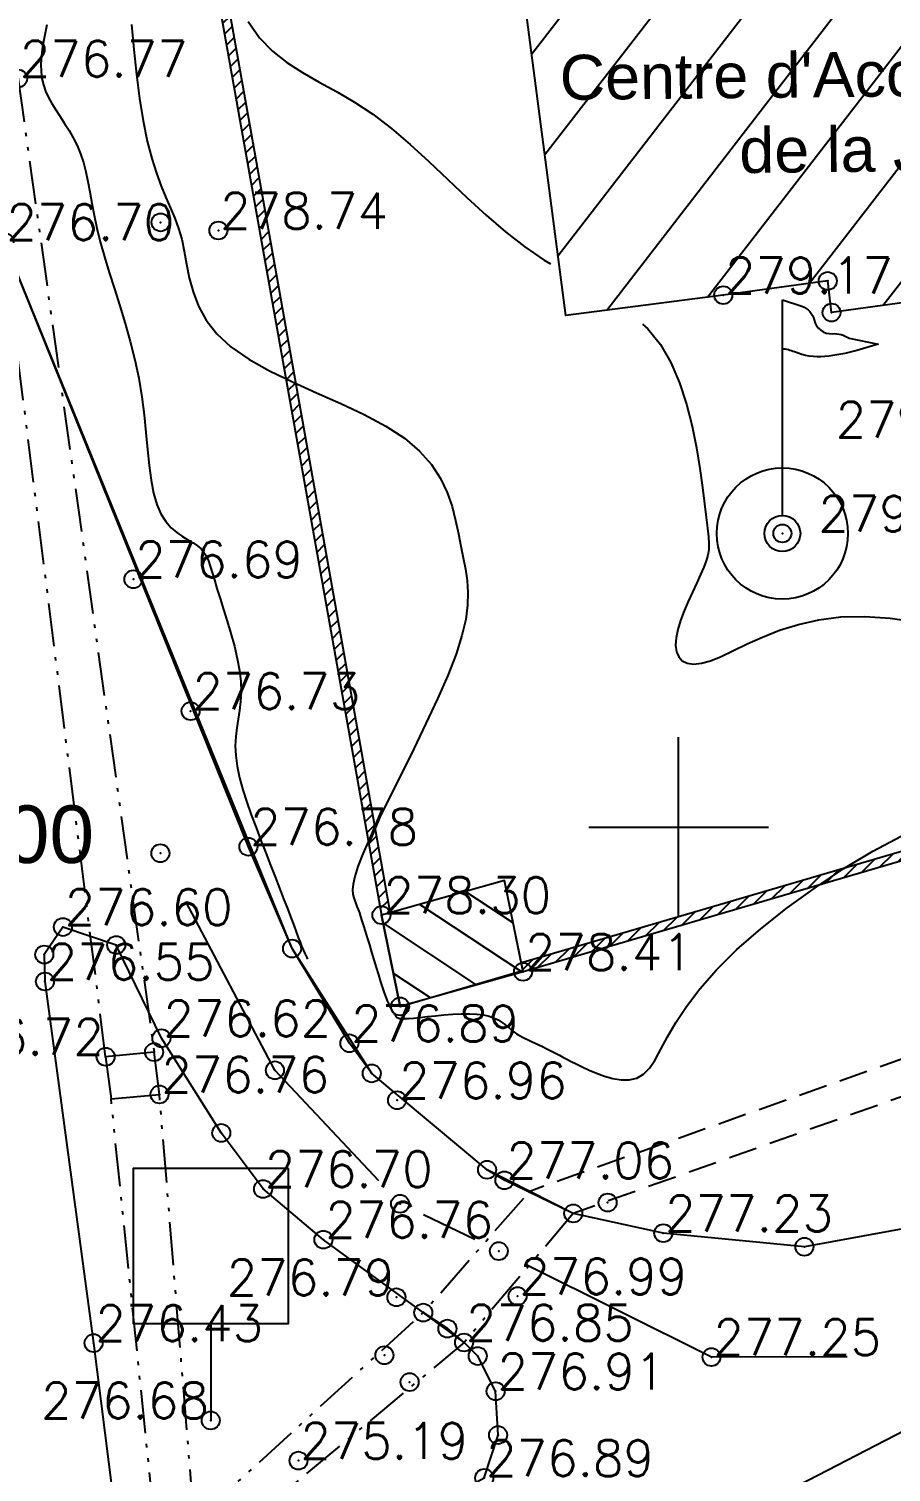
# Model space of a CAD drawing. Header units: millimetres. Extents: x 524954 to 526204, y 9523489 to 9524010.
# Drawn here: x 525581.94 to 525605.91, y 9523782.06 to 9523822.19 of the extents above; entities that cross this region are included whole.
import ezdxf
from ezdxf.enums import TextEntityAlignment as Align

# ---------------------------------------------------------------- set-up
doc = ezdxf.new("R2010")
doc.units = ezdxf.units.MM
doc.header["$PDMODE"] = 32
doc.header["$PDSIZE"] = 0.5
for name, pattern in [('ACAD_ISO12W100', [21, 12, -3, 0, -3, 0, -3]), ('AXES2', [28.575, 19.05, -3.175, 3.175, -3.175]), ('CACHE2', [4.7625, 3.175, -1.5875])]:
    doc.linetypes.add(name, pattern=pattern)
for name, color, linetype in [('Annotation', 7, 'Continuous'), ('Axe_Route_Existante', 1, 'AXES2'), ('Bati', 6, 'Continuous'), ('Bati_H', 1, 'Continuous'), ('Bord_Route_Existante', 6, 'Continuous'), ('Caniveau', 5, 'CACHE2'), ('Carroyage', 7, 'Continuous'), ('Cloture', 7, 'Continuous'), ('CN_01_00', 3, 'Continuous'), ('CN_02_00', 4, 'Continuous'), ('Murs', 1, 'Continuous'), ('Signalisation', 7, 'Continuous'), ('TopoAlt', 3, 'Continuous'), ('TOPOJIS', 7, 'Continuous'), ('Toponomie', 7, 'CACHE2')]:
    doc.layers.add(name, color=color, linetype=linetype)
doc.layers.add('Bord_Route_Existante_POLY3D', color=6, linetype='Continuous', plot=False)
doc.styles.add('Simplex 1.0', font='Simplex.shx', dxfattribs={"width": 0.99, "height": 1})
doc.styles.get("Standard").update_dxf_attribs({"font": 'arial.ttf'})
pattern_1 = [(45, (0, 0), (-0.1767766952966, 0.1767766952966), [])]

# ---------------------------------------------------------------- blocks, each defined once
blk = doc.blocks.new('TCPOINT M')
at = {"color": 0}
blk.add_point((0, 0), dxfattribs=at)
at = {"layer": 'TopoAlt', "style": 'Simplex 1.0', "width": 0.99}
blk.add_attdef('ALT', (0.15, 0.15), '', height=1, dxfattribs=at)
blk = doc.blocks.new('r036')
at = {"color": 0}
blk.add_lwpolyline([(0, 0.25), (0, 3.25)], dxfattribs=at)
blk.add_lwpolyline([(0, 3.25), (0.27256, 3.157821, -0.264914), (0.44166, 2.967624, 0.375592), (0.695309, 2.777427, -0.172366), (0.927821, 2.714028), (1.329433, 2.629496), (1.033508, 2.544964, -0.045061), (0.589622, 2.460431, -0.124122), (0.166873, 2.523831, 0.074022), (0, 2.566097, 0.776083)], format="xyb", dxfattribs=at)
blk.add_circle((0, 0), 0.25, dxfattribs=at)

msp = doc.modelspace()

# ---------------------------------------------------------------- hatches: boundary and pattern name
at = {"layer": 'Bati_H'}
h = msp.add_hatch(dxfattribs=at)
h.set_pattern_fill('_U', color=256, scale=2, angle=-127.6648, style=0, pattern_type=0)
h.set_pattern_definition([(232.33518954, (0, 0), (1.5831979346, -1.222081953), [])])
h.paths.add_polyline_path([(525613.828, 9523806.487), (525610.574, 9523806.068), (525609.917, 9523810.9), (525609.081, 9523810.777), (525608.585, 9523813.909), (525608.139, 9523814.578), (525607.292, 9523814.721), (525604.249, 9523814.304), (525604.145, 9523815.183), (525601.239, 9523814.789), (525596.868, 9523814.226), (525595.553, 9523824.308), (525617.594, 9523827.288), (525620.151, 9523807.42), (525613.813, 9523806.604)])
h = msp.add_hatch(dxfattribs=at)
h.set_pattern_fill('_USER', color=256, angle=146.5329, style=0, pattern_type=0)
h.set_pattern_definition([(146.532942213, (0, 0), (-0.55145745139, -0.83420302044), [])])
h.paths.add_polyline_path([(525595.669, 9523796.01), (525595.159, 9523798.513), (525591.74, 9523797.552), (525592.258, 9523795.013)])
at = {"layer": 'Murs'}
h = msp.add_hatch(dxfattribs=at)
h.set_pattern_fill('_U', color=256, scale=0.25, angle=45, style=0, pattern_type=0)
h.set_pattern_definition(pattern_1)
h.paths.add_polyline_path([(525584.966, 9523835.576), (525591.74, 9523797.552), (525591.986, 9523797.595), (525585.213, 9523835.62)])
h = msp.add_hatch(dxfattribs=at)
h.set_pattern_fill('_U', color=256, scale=0.25, angle=45, style=0, pattern_type=0)
h.set_pattern_definition(pattern_1)
h.paths.add_polyline_path([(525629.396, 9523805.867), (525595.677, 9523795.975), (525595.606, 9523796.214), (525629.325, 9523806.107)])

# ---------------------------------------------------------------- linework, layer by layer
at = {"layer": 'Axe_Route_Existante', "ltscale": 0.5, "flags": 128}
for points in [[(525586.699, 9523773.004), (525594.438, 9523777.106), (525618.223, 9523789.407), (525625.013, 9523793.73), (525631.595, 9523797.596), (525637.632, 9523800.898), (525652.791, 9523807.42), (525669.106, 9523811.823), (525685.979, 9523814.884), (525693.088, 9523815.654), (525707.454, 9523816.694), (525717.039, 9523816.84), (525725.297, 9523816.644), (525729.698, 9523816.378), (525741.406, 9523815.177), (525741.84, 9523815.117), (525749.699, 9523813.877), (525775.145, 9523809.302), (525803.422, 9523804.201), (525817.048, 9523801.682), (525827.851, 9523799.771), (525839.056, 9523798.429), (525854.65, 9523797.376), (525870.172, 9523796.814), (525884.208, 9523797.02), (525899.003, 9523797.789), (525917.125, 9523799.773), (525932.341, 9523803.156), (525937.747, 9523804.809), (525941.803, 9523806.256), (525947.141, 9523808.768), (525964.848, 9523819.198), (525980.541, 9523832.453), (525991.817, 9523846.401), (526001.896, 9523863.645), (526032.968, 9523917.472), (526051.53, 9523951.634), (526076.259, 9523995.188)], [(525618.223, 9523789.407), (525607.147, 9523785.266), (525600.913, 9523785.263), (525595.002, 9523788.209), (525592.259, 9523789.525), (525588.777, 9523793.236), (525585.594, 9523799.271)]]:
    msp.add_lwpolyline(points, dxfattribs=at)
at = {"layer": 'Bati', "flags": 128}
for points in [[(525613.828, 9523806.487), (525610.574, 9523806.068), (525609.917, 9523810.9), (525609.081, 9523810.777), (525608.585, 9523813.909), (525608.139, 9523814.578), (525607.292, 9523814.721), (525604.249, 9523814.304), (525604.145, 9523815.183), (525601.239, 9523814.789), (525596.868, 9523814.226), (525595.553, 9523824.308), (525617.594, 9523827.288), (525620.151, 9523807.42), (525613.813, 9523806.604)], [(525595.669, 9523796.01), (525595.159, 9523798.513), (525591.74, 9523797.552), (525592.258, 9523795.013), (525592.258, 9523795.013)]]:
    msp.add_lwpolyline(points, close=True, dxfattribs=at)
at = {"layer": 'Bati'}
msp.add_circle((525602.883, 9523808.163), 1.823, dxfattribs=at)
at = {"layer": 'Bord_Route_Existante', "flags": 128}
for points in [[(525615.783, 9523793.199), (525610.281, 9523790.266), (525607.501, 9523789.057), (525603.495, 9523788.331), (525599.574, 9523788.708), (525597.071, 9523789.257), (525594.676, 9523790.471), (525591.471, 9523793.151), (525589.256, 9523796.622), (525581.264, 9523816.267)], [(525594.598, 9523781.903), (525594.981, 9523783.095), (525594.914, 9523784.312), (525594.415, 9523785.292), (525594.037, 9523785.668), (525592.903, 9523786.498), (525590.128, 9523788.527), (525588.449, 9523789.936), (525587.288, 9523791.494), (525585.625, 9523794.129), (525584.367, 9523796.72), (525582.885, 9523797.22), (525582.369, 9523796.455), (525582.387, 9523795.705), (525583.737, 9523785.652), (525584.777, 9523777.437), (525585.597, 9523777.001), (525586.96, 9523777.722), (525594.598, 9523781.903)]]:
    msp.add_lwpolyline(points, dxfattribs=at)
at = {"layer": 'Bord_Route_Existante_POLY3D'}
for points in [[(525650.839, 9523810.636, 281.49), (525634.961, 9523803.434, 280.12), (525623.144, 9523797.148, 279.11), (525615.783, 9523793.199, 278.54), (525610.281, 9523790.266, 278.11), (525607.501, 9523789.057, 277.86), (525603.495, 9523788.331, 277.53), (525599.574, 9523788.708, 277.23), (525597.071, 9523789.257, 277.12), (525595.159, 9523790.177, 277.06), (525594.676, 9523790.471, 277.04), (525591.471, 9523793.151, 276.93), (525590.849, 9523793.987, 276.89), (525589.256, 9523796.622, 276.85), (525588.04, 9523799.453, 276.78), (525581.264, 9523816.267, 276.7), (525578.772, 9523823.335, 276.76), (525578.247, 9523826.485, 276.76), (525577.648, 9523834.885, 276.88), (525575.428, 9523852.17, 277.12), (525573.071, 9523869.661, 277.31)], [(525594.598, 9523781.903, 276.89), (525594.981, 9523783.095, 276.93), (525594.914, 9523784.312, 276.91), (525594.415, 9523785.292, 276.86), (525594.037, 9523785.668, 276.85), (525593.573, 9523786.053, 276.83), (525592.903, 9523786.498, 276.78), (525590.128, 9523788.527, 276.76), (525588.449, 9523789.936, 276.7), (525587.288, 9523791.494, 276.66), (525585.625, 9523794.129, 276.62), (525584.367, 9523796.72, 276.63), (525582.885, 9523797.22, 276.6), (525582.369, 9523796.455, 276.55), (525582.387, 9523795.705, 276.55), (525583.737, 9523785.652, 276.43), (525584.777, 9523777.437, 276.36), (525585.597, 9523777.001, 276.39), (525585.636, 9523777.023, 276.4), (525586.96, 9523777.722, 276.44), (525594.598, 9523781.903, 0)]]:
    msp.add_polyline3d(points, dxfattribs=at)
at = {"layer": 'Caniveau', "color": 4, "linetype": 'ACAD_ISO12W100', "ltscale": 0.1, "flags": 128}
for points in [[(525584.074, 9523793.614), (525580.683, 9523820.669)], [(525581.641, 9523820.795), (525585.421, 9523793.743)], [(525585.417, 9523780.86), (525584.224, 9523792.447)], [(525586.65, 9523780.793), (525592.903, 9523786.498), (525592.903, 9523786.498), (525595.86, 9523789.871)], [(525597.071, 9523789.257), (525594.037, 9523785.668), (525594.037, 9523785.668), (525586.797, 9523779.641)]]:
    msp.add_lwpolyline(points, dxfattribs=at)
at = {"layer": 'Caniveau', "ltscale": 0.25, "elevation": 307.27, "flags": 128}
for points in [[(525623.998, 9523800.726), (525621.776, 9523799.602), (525614.219, 9523796.396), (525595.86, 9523789.871)], [(525624.386, 9523799.571), (525622.107, 9523798.757), (525614.687, 9523795.518), (525597.071, 9523789.257)]]:
    msp.add_lwpolyline(points, dxfattribs=at)
at = {"layer": 'Caniveau', "linetype": 'ByBlock', "flags": 128}
msp.add_lwpolyline([(525585.57, 9523792.565), (525585.421, 9523793.743), (525584.074, 9523793.614), (525584.224, 9523792.447), (525585.57, 9523792.565)], dxfattribs=at)
at = {"layer": 'Caniveau', "color": 4, "linetype": 'ACAD_ISO12W100', "ltscale": 0.1, "elevation": 276.6, "flags": 128}
msp.add_lwpolyline([(525586.518, 9523780.944), (525585.57, 9523792.565)], dxfattribs=at)
at = {"layer": 'Carroyage'}
for p, q in [((525600, 9523797.5), (525600, 9523802.5)), ((525597.5, 9523800), (525602.5, 9523800))]:
    msp.add_line(p, q, dxfattribs=at)
at = {"layer": 'Cloture', "elevation": 279.26, "flags": 128}
for points in [[(525584.966, 9523835.576), (525591.74, 9523797.552)], [(525585.213, 9523835.62), (525591.986, 9523797.595)]]:
    msp.add_lwpolyline(points, dxfattribs=at)
at = {"layer": 'Cloture', "flags": 128}
for points in [[(525629.325, 9523806.107), (525595.606, 9523796.214)], [(525629.396, 9523805.867), (525595.677, 9523795.975), (525595.677, 9523795.975)], [(525595.159, 9523798.513), (525591.74, 9523797.552)], [(525595.677, 9523795.975), (525595.159, 9523798.513)], [(525592.258, 9523795.013), (525591.74, 9523797.552)], [(525595.677, 9523795.975), (525592.258, 9523795.013)]]:
    msp.add_lwpolyline(points, dxfattribs=at)
at = {"layer": 'CN_01_00', "flags": 128}
for points, elevation in [([(525582.435, 9523822.302), (525582.37, 9523821.983), (525582.32, 9523821.697), (525582.289, 9523821.441), (525582.276, 9523821.212), (525582.281, 9523821.004), (525582.304, 9523820.813), (525582.346, 9523820.633), (525582.406, 9523820.46), (525582.484, 9523820.289), (525582.58, 9523820.116), (525582.69, 9523819.938), (525582.809, 9523819.756), (525582.932, 9523819.566), (525583.056, 9523819.369), (525583.174, 9523819.163), (525583.283, 9523818.947), (525583.378, 9523818.719), (525583.456, 9523818.478), (525583.521, 9523818.222), (525583.577, 9523817.949), (525583.631, 9523817.658), (525583.687, 9523817.347), (525583.751, 9523817.013), (525583.828, 9523816.655), (525583.923, 9523816.27), (525584.039, 9523815.858), (525584.173, 9523815.422), (525584.318, 9523814.964), (525584.468, 9523814.489), (525584.616, 9523813.999), (525584.757, 9523813.498), (525584.885, 9523812.989), (525584.992, 9523812.477), (525585.076, 9523811.964), (525585.14, 9523811.458), (525585.192, 9523810.966), (525585.237, 9523810.495), (525585.284, 9523810.052), (525585.338, 9523809.645), (525585.406, 9523809.28), (525585.495, 9523808.964), (525585.609, 9523808.704), (525585.744, 9523808.492), (525585.893, 9523808.322), (525586.051, 9523808.186), (525586.209, 9523808.075), (525586.362, 9523807.982), (525586.504, 9523807.899), (525586.627, 9523807.818), (525586.727, 9523807.732), (525586.807, 9523807.637), (525586.873, 9523807.528), (525586.929, 9523807.401), (525586.982, 9523807.252), (525587.035, 9523807.076), (525587.095, 9523806.871), (525587.167, 9523806.631), (525587.254, 9523806.355), (525587.352, 9523806.049), (525587.454, 9523805.72), (525587.556, 9523805.379), (525587.651, 9523805.032), (525587.732, 9523804.688), (525587.794, 9523804.356), (525587.831, 9523804.044), (525587.84, 9523803.758), (525587.825, 9523803.493), (525587.794, 9523803.243), (525587.757, 9523803.001), (525587.719, 9523802.761), (525587.69, 9523802.517), (525587.677, 9523802.261), (525587.688, 9523801.986), (525587.729, 9523801.689), (525587.798, 9523801.372), (525587.889, 9523801.039), (525587.998, 9523800.694), (525588.121, 9523800.341), (525588.254, 9523799.985), (525588.39, 9523799.63), (525588.527, 9523799.28), (525588.66, 9523798.94), (525588.787, 9523798.612), (525588.908, 9523798.3), (525589.021, 9523798.007), (525589.124, 9523797.735), (525589.218, 9523797.488), (525589.3, 9523797.27), (525589.37, 9523797.082), (525589.428, 9523796.927), (525589.476, 9523796.797), (525589.52, 9523796.685), (525589.562, 9523796.582), (525589.608, 9523796.48), (525589.662, 9523796.37), (525589.686, 9523796.322)], 277), ([(525588.033, 9523822.393), (525588.347, 9523821.943), (525588.707, 9523821.57), (525589.107, 9523821.255), (525589.542, 9523820.976), (525590.005, 9523820.714), (525590.49, 9523820.449), (525590.991, 9523820.158), (525591.501, 9523819.822), (525592.017, 9523819.427), (525592.536, 9523818.982), (525593.059, 9523818.502), (525593.585, 9523818.003), (525594.115, 9523817.5), (525594.648, 9523817.01), (525595.184, 9523816.547), (525595.723, 9523816.128), (525596.264, 9523815.763), (525596.437, 9523815.659)], 279), ([(525598.999, 9523813.986), (525599.145, 9523813.849), (525599.493, 9523813.418), (525599.785, 9523812.915), (525600.025, 9523812.355), (525600.219, 9523811.76), (525600.373, 9523811.149), (525600.494, 9523810.546), (525600.588, 9523809.97), (525600.661, 9523809.442), (525600.719, 9523808.984), (525600.768, 9523808.61), (525600.806, 9523808.312), (525600.831, 9523808.073), (525600.842, 9523807.877), (525600.837, 9523807.711), (525600.812, 9523807.557), (525600.768, 9523807.4), (525600.7, 9523807.224), (525600.61, 9523807.019), (525600.503, 9523806.786), (525600.386, 9523806.535), (525600.267, 9523806.273), (525600.155, 9523806.007), (525600.056, 9523805.744), (525599.978, 9523805.493), (525599.93, 9523805.26), (525599.916, 9523805.053), (525599.94, 9523804.876), (525600.001, 9523804.731), (525600.1, 9523804.624), (525600.238, 9523804.555), (525600.415, 9523804.531), (525600.631, 9523804.552), (525600.888, 9523804.624), (525601.186, 9523804.746), (525601.525, 9523804.906), (525601.908, 9523805.09), (525602.335, 9523805.283), (525602.808, 9523805.47), (525603.328, 9523805.635), (525603.895, 9523805.764), (525604.512, 9523805.843), (525605.176, 9523805.858), (525605.877, 9523805.811), (525606.599, 9523805.703)], 279)]:
    msp.add_lwpolyline(points, dxfattribs=dict(at, elevation=elevation))
at = {"layer": 'CN_02_00', "elevation": 278, "flags": 128}
msp.add_lwpolyline([(525584.793, 9523822.318), (525584.853, 9523821.619), (525584.927, 9523820.925), (525585.016, 9523820.256), (525585.117, 9523819.632), (525585.23, 9523819.072), (525585.354, 9523818.591), (525585.485, 9523818.179), (525585.618, 9523817.821), (525585.75, 9523817.504), (525585.877, 9523817.212), (525585.995, 9523816.931), (525586.099, 9523816.646), (525586.187, 9523816.343), (525586.256, 9523816.009), (525586.322, 9523815.65), (525586.399, 9523815.271), (525586.505, 9523814.881), (525586.657, 9523814.487), (525586.872, 9523814.096), (525587.165, 9523813.715), (525587.555, 9523813.351), (525588.05, 9523813.011), (525588.63, 9523812.688), (525589.269, 9523812.379), (525589.938, 9523812.076), (525590.611, 9523811.774), (525591.26, 9523811.467), (525591.858, 9523811.148), (525592.378, 9523810.811), (525592.799, 9523810.453), (525593.128, 9523810.077), (525593.379, 9523809.691), (525593.566, 9523809.299), (525593.702, 9523808.909), (525593.801, 9523808.526), (525593.877, 9523808.157), (525593.943, 9523807.807), (525594.01, 9523807.481), (525594.072, 9523807.167), (525594.119, 9523806.853), (525594.143, 9523806.524), (525594.133, 9523806.169), (525594.081, 9523805.772), (525593.978, 9523805.322), (525593.813, 9523804.804), (525593.582, 9523804.212), (525593.298, 9523803.561), (525592.977, 9523802.875), (525592.637, 9523802.175), (525592.293, 9523801.484), (525591.964, 9523800.824), (525591.665, 9523800.218), (525591.413, 9523799.689), (525591.222, 9523799.253), (525591.087, 9523798.903), (525591, 9523798.628), (525590.953, 9523798.416), (525590.937, 9523798.254), (525590.945, 9523798.13), (525590.968, 9523798.033), (525590.999, 9523797.95), (525591.03, 9523797.871), (525591.06, 9523797.791), (525591.092, 9523797.706), (525591.125, 9523797.614), (525591.16, 9523797.51), (525591.199, 9523797.393), (525591.243, 9523797.257), (525591.291, 9523797.101), (525591.345, 9523796.922), (525591.404, 9523796.725), (525591.466, 9523796.517), (525591.529, 9523796.304), (525591.593, 9523796.093), (525591.655, 9523795.889), (525591.714, 9523795.7), (525591.768, 9523795.531), (525591.817, 9523795.388), (525591.86, 9523795.27), (525591.898, 9523795.172), (525591.932, 9523795.093), (525591.961, 9523795.03), (525591.987, 9523794.979), (525592.01, 9523794.938), (525592.03, 9523794.904), (525592.048, 9523794.874), (525592.065, 9523794.848), (525592.08, 9523794.824), (525592.093, 9523794.803), (525592.106, 9523794.784), (525592.119, 9523794.766), (525592.13, 9523794.75), (525592.142, 9523794.734), (525592.155, 9523794.718), (525592.173, 9523794.703), (525592.2, 9523794.691), (525592.241, 9523794.681), (525592.301, 9523794.675), (525592.383, 9523794.674), (525592.493, 9523794.678), (525592.634, 9523794.689), (525592.811, 9523794.707), (525593.015, 9523794.729), (525593.24, 9523794.754), (525593.478, 9523794.777), (525593.72, 9523794.795), (525593.959, 9523794.807), (525594.187, 9523794.81), (525594.395, 9523794.799), (525594.577, 9523794.774), (525594.735, 9523794.737), (525594.869, 9523794.69), (525594.984, 9523794.636), (525595.08, 9523794.579), (525595.161, 9523794.521), (525595.229, 9523794.465), (525595.286, 9523794.415), (525595.334, 9523794.372), (525595.376, 9523794.335), (525595.415, 9523794.303), (525595.454, 9523794.275), (525595.495, 9523794.248), (525595.54, 9523794.221), (525595.593, 9523794.193), (525595.656, 9523794.161), (525595.731, 9523794.124), (525595.816, 9523794.084), (525595.909, 9523794.04), (525596.008, 9523793.994), (525596.11, 9523793.945), (525596.213, 9523793.896), (525596.314, 9523793.847), (525596.411, 9523793.799), (525596.503, 9523793.752), (525596.593, 9523793.704), (525596.685, 9523793.656), (525596.783, 9523793.604), (525596.891, 9523793.547), (525597.014, 9523793.484), (525597.156, 9523793.413), (525597.32, 9523793.332), (525597.51, 9523793.243), (525597.721, 9523793.152), (525597.944, 9523793.07), (525598.175, 9523793.006), (525598.405, 9523792.97), (525598.628, 9523792.971), (525598.837, 9523793.02), (525599.025, 9523793.126), (525599.19, 9523793.297), (525599.345, 9523793.53), (525599.508, 9523793.823), (525599.695, 9523794.17), (525599.926, 9523794.568), (525600.217, 9523795.014), (525600.585, 9523795.502), (525601.05, 9523796.03), (525601.621, 9523796.591), (525602.283, 9523797.17), (525603.014, 9523797.75), (525603.791, 9523798.314), (525604.593, 9523798.846), (525605.398, 9523799.328), (525606.183, 9523799.744)], dxfattribs=at)
at = {"layer": 'Signalisation', "color": 0, "linetype": 'Continuous'}
msp.add_line((525586.995, 9523786.192, 276.68), (525586.995, 9523783.502, 276.68), dxfattribs=at)
at = {"layer": 'Signalisation', "color": 0, "elevation": 276.68}
msp.add_lwpolyline([(525589.152, 9523790.507), (525584.837, 9523790.507), (525584.837, 9523786.192), (525589.152, 9523786.192)], close=True, dxfattribs=at)

# ---------------------------------------------------------------- block references
at = {"layer": 'Signalisation', "xscale": 2, "yscale": 2, "zscale": 2}
msp.add_blockref('r036', (525602.883, 9523808.163), dxfattribs=at)
at = {"layer": 'TOPOJIS'}
ref = msp.add_blockref('TCPOINT M', (525581.639, 9523820.812, 276.77), dxfattribs=at)
ref.add_attrib('ALT', '276.77', (525581.689, 9523820.862, 276.77), dxfattribs={"layer": 'TopoAlt', "height": 1, "style": 'Simplex 1.0', "width": 0.99})
ref = msp.add_blockref('TCPOINT M', (525581.264, 9523816.267, 276.7), dxfattribs=at)
ref.add_attrib('ALT', '276.70', (525581.314, 9523816.317, 276.7), dxfattribs={"layer": 'TopoAlt', "height": 1, "style": 'Simplex 1.0', "width": 0.99})
ref = msp.add_blockref('TCPOINT M', (525587.206, 9523816.587, 278.74), dxfattribs=at)
ref.add_attrib('ALT', '278.74', (525587.256, 9523816.637, 278.74), dxfattribs={"layer": 'TopoAlt', "height": 1, "style": 'Simplex 1.0', "width": 0.99})
for p in [(525585.599, 9523816.813, 277.24), (525604.145, 9523815.183, 279.23), (525604.249, 9523814.304, 279.2), (525585.594, 9523799.271, 276.67), (525584.367, 9523796.72, 276.63), (525589.256, 9523796.622, 276.85), (525582.369, 9523796.455, 276.55), (525592.258, 9523795.013, 278.19), (525585.421, 9523793.743, 276.73), (525588.777, 9523793.236, 276.77), (525591.471, 9523793.151, 276.93), (525587.288, 9523791.494, 276.66), (525594.676, 9523790.471, 277.04), (525592.259, 9523789.525, 276.88), (525598.027, 9523789.558, 277.21), (525597.071, 9523789.257, 277.12), (525595.002, 9523788.209, 276.97), (525603.495, 9523788.331, 277.53), (525592.903, 9523786.498, 276.78), (525593.573, 9523786.053, 276.83), (525591.821, 9523785.315, 276.9), (525594.415, 9523785.292, 276.86), (525592.521, 9523784.567, 276.91), (525594.981, 9523783.095, 276.93)]:
    msp.add_blockref('TCPOINT M', p, dxfattribs=at)
ref = msp.add_blockref('TCPOINT M', (525601.239, 9523814.789, 279.17), dxfattribs=at)
ref.add_attrib('ALT', '279.17', (525601.289, 9523814.839, 279.17), dxfattribs={"layer": 'TopoAlt', "height": 1, "style": 'Simplex 1.0', "width": 0.99})
ref = msp.add_blockref('TCPOINT M', (525609.081, 9523810.777, 279.45), dxfattribs=at)
ref.add_attrib('ALT', '279.45', dxfattribs={"layer": 'TopoAlt', "height": 1, "style": 'Simplex 1.0', "width": 0.99}).set_placement((525609.031, 9523810.827, 279.45), align=Align.RIGHT)
ref = msp.add_blockref('TCPOINT M', (525602.883, 9523808.163, 279.3), dxfattribs=at)
ref.add_attrib('ALT', '279.30', (525603.883, 9523808.213, 279.3), dxfattribs={"layer": 'TopoAlt', "height": 1, "style": 'Simplex 1.0', "width": 0.99})
ref = msp.add_blockref('TCPOINT M', (525584.844, 9523806.89, 276.69), dxfattribs=at)
ref.add_attrib('ALT', '276.69', (525584.894, 9523806.94, 276.69), dxfattribs={"layer": 'TopoAlt', "height": 1, "style": 'Simplex 1.0', "width": 0.99})
ref = msp.add_blockref('TCPOINT M', (525586.435, 9523803.225, 276.73), dxfattribs=at)
ref.add_attrib('ALT', '276.73', (525586.485, 9523803.275, 276.73), dxfattribs={"layer": 'TopoAlt', "height": 1, "style": 'Simplex 1.0', "width": 0.99})
ref = msp.add_blockref('TCPOINT M', (525588.04, 9523799.453, 276.78), dxfattribs=at)
ref.add_attrib('ALT', '276.78', (525588.09, 9523799.503, 276.78), dxfattribs={"layer": 'TopoAlt', "height": 1, "style": 'Simplex 1.0', "width": 0.99})
ref = msp.add_blockref('TCPOINT M', (525591.74, 9523797.552, 278.3), dxfattribs=at)
ref.add_attrib('ALT', '278.30', (525591.79, 9523797.602, 278.3), dxfattribs={"layer": 'TopoAlt', "height": 1, "style": 'Simplex 1.0', "width": 0.99})
ref = msp.add_blockref('TCPOINT M', (525582.885, 9523797.22, 276.6), dxfattribs=at)
ref.add_attrib('ALT', '276.60', (525582.935, 9523797.27, 276.6), dxfattribs={"layer": 'TopoAlt', "height": 1, "style": 'Simplex 1.0', "width": 0.99})
ref = msp.add_blockref('TCPOINT M', (525595.677, 9523795.975, 278.41), dxfattribs=at)
ref.add_attrib('ALT', '278.41', (525595.727, 9523796.025, 278.41), dxfattribs={"layer": 'TopoAlt', "height": 1, "style": 'Simplex 1.0', "width": 0.99})
ref = msp.add_blockref('TCPOINT M', (525582.387, 9523795.705, 276.55), dxfattribs=at)
ref.add_attrib('ALT', '276.55', (525582.437, 9523795.755, 276.55), dxfattribs={"layer": 'TopoAlt', "height": 1, "style": 'Simplex 1.0', "width": 0.99})
ref = msp.add_blockref('TCPOINT M', (525585.625, 9523794.129, 276.62), dxfattribs=at)
ref.add_attrib('ALT', '276.62', (525585.675, 9523794.179, 276.62), dxfattribs={"layer": 'TopoAlt', "height": 1, "style": 'Simplex 1.0', "width": 0.99})
ref = msp.add_blockref('TCPOINT M', (525590.849, 9523793.987, 276.89), dxfattribs=at)
ref.add_attrib('ALT', '276.89', (525590.899, 9523794.037, 276.89), dxfattribs={"layer": 'TopoAlt', "height": 1, "style": 'Simplex 1.0', "width": 0.99})
ref = msp.add_blockref('TCPOINT M', (525584.074, 9523793.614, 276.72), dxfattribs=at)
ref.add_attrib('ALT', '276.72', dxfattribs={"layer": 'TopoAlt', "height": 1, "style": 'Simplex 1.0', "width": 0.99}).set_placement((525584.024, 9523793.664, 276.72), align=Align.RIGHT)
ref = msp.add_blockref('TCPOINT M', (525585.57, 9523792.565, 276.76), dxfattribs=at)
ref.add_attrib('ALT', '276.76', (525585.62, 9523792.615, 276.76), dxfattribs={"layer": 'TopoAlt', "height": 1, "style": 'Simplex 1.0', "width": 0.99})
ref = msp.add_blockref('TCPOINT M', (525592.175, 9523792.403, 276.96), dxfattribs=at)
ref.add_attrib('ALT', '276.96', (525592.225, 9523792.453, 276.96), dxfattribs={"layer": 'TopoAlt', "height": 1, "style": 'Simplex 1.0', "width": 0.99})
ref = msp.add_blockref('TCPOINT M', (525595.159, 9523790.177, 277.06), dxfattribs=at)
ref.add_attrib('ALT', '277.06', (525595.209, 9523790.227, 277.06), dxfattribs={"layer": 'TopoAlt', "height": 1, "style": 'Simplex 1.0', "width": 0.99})
ref = msp.add_blockref('TCPOINT M', (525588.449, 9523789.936, 276.7), dxfattribs=at)
ref.add_attrib('ALT', '276.70', (525588.499, 9523789.986, 276.7), dxfattribs={"layer": 'TopoAlt', "height": 1, "style": 'Simplex 1.0', "width": 0.99})
ref = msp.add_blockref('TCPOINT M', (525599.574, 9523788.708, 277.23), dxfattribs=at)
ref.add_attrib('ALT', '277.23', (525599.624, 9523788.758, 277.23), dxfattribs={"layer": 'TopoAlt', "height": 1, "style": 'Simplex 1.0', "width": 0.99})
ref = msp.add_blockref('TCPOINT M', (525590.128, 9523788.527, 276.76), dxfattribs=at)
ref.add_attrib('ALT', '276.76', (525590.178, 9523788.577, 276.76), dxfattribs={"layer": 'TopoAlt', "height": 1, "style": 'Simplex 1.0', "width": 0.99})
ref = msp.add_blockref('TCPOINT M', (525595.522, 9523786.957, 276.99), dxfattribs=at)
ref.add_attrib('ALT', '276.99', (525595.572, 9523787.007, 276.99), dxfattribs={"layer": 'TopoAlt', "height": 1, "style": 'Simplex 1.0', "width": 0.99})
ref = msp.add_blockref('TCPOINT M', (525592.155, 9523786.924, 276.79), dxfattribs=at)
ref.add_attrib('ALT', '276.79', dxfattribs={"layer": 'TopoAlt', "height": 1, "style": 'Simplex 1.0', "width": 0.99}).set_placement((525592.105, 9523786.974, 276.79), align=Align.RIGHT)
ref = msp.add_blockref('TCPOINT M', (525583.737, 9523785.652, 276.43), dxfattribs=at)
ref.add_attrib('ALT', '276.43', (525583.787, 9523785.702, 276.43), dxfattribs={"layer": 'TopoAlt', "height": 1, "style": 'Simplex 1.0', "width": 0.99})
ref = msp.add_blockref('TCPOINT M', (525594.037, 9523785.668, 276.85), dxfattribs=at)
ref.add_attrib('ALT', '276.85', (525594.087, 9523785.718, 276.85), dxfattribs={"layer": 'TopoAlt', "height": 1, "style": 'Simplex 1.0', "width": 0.99})
ref = msp.add_blockref('TCPOINT M', (525600.913, 9523785.263, 277.25), dxfattribs=at)
ref.add_attrib('ALT', '277.25', (525600.963, 9523785.313, 277.25), dxfattribs={"layer": 'TopoAlt', "height": 1, "style": 'Simplex 1.0', "width": 0.99})
ref = msp.add_blockref('TCPOINT M', (525594.914, 9523784.312, 276.91), dxfattribs=at)
ref.add_attrib('ALT', '276.91', (525594.964, 9523784.362, 276.91), dxfattribs={"layer": 'TopoAlt', "height": 1, "style": 'Simplex 1.0', "width": 0.99})
ref = msp.add_blockref('TCPOINT M', (525586.995, 9523783.502, 276.68), dxfattribs=at)
ref.add_attrib('ALT', '276.68', dxfattribs={"layer": 'TopoAlt', "height": 1, "style": 'Simplex 1.0', "width": 0.99}).set_placement((525586.945, 9523783.552, 276.68), align=Align.RIGHT)
ref = msp.add_blockref('TCPOINT M', (525589.434, 9523782.383, 275.19), dxfattribs=at)
ref.add_attrib('ALT', '275.19', (525589.484, 9523782.433, 275.19), dxfattribs={"layer": 'TopoAlt', "height": 1, "style": 'Simplex 1.0', "width": 0.99})
ref = msp.add_blockref('TCPOINT M', (525594.598, 9523781.903, 276.89), dxfattribs=at)
ref.add_attrib('ALT', '276.89', (525594.648, 9523781.953, 276.89), dxfattribs={"layer": 'TopoAlt', "height": 1, "style": 'Simplex 1.0', "width": 0.99})

# ---------------------------------------------------------------- texts
at = {"layer": 'Annotation'}
msp.add_text('800', height=1.6, dxfattribs=at).set_placement((525580.025, 9523799))
at = {"layer": 'Toponomie', "insert": (525592.011, 9523821.416), "char_height": 1.25, "width": 31.0395, "attachment_point": 1, "rotation": 0.603}
msp.add_mtext("\\pxqc;Centre d'Accueil et de Loisir \\Pde la Jeunesse", dxfattribs=at)

doc.saveas('drawing.dxf')
